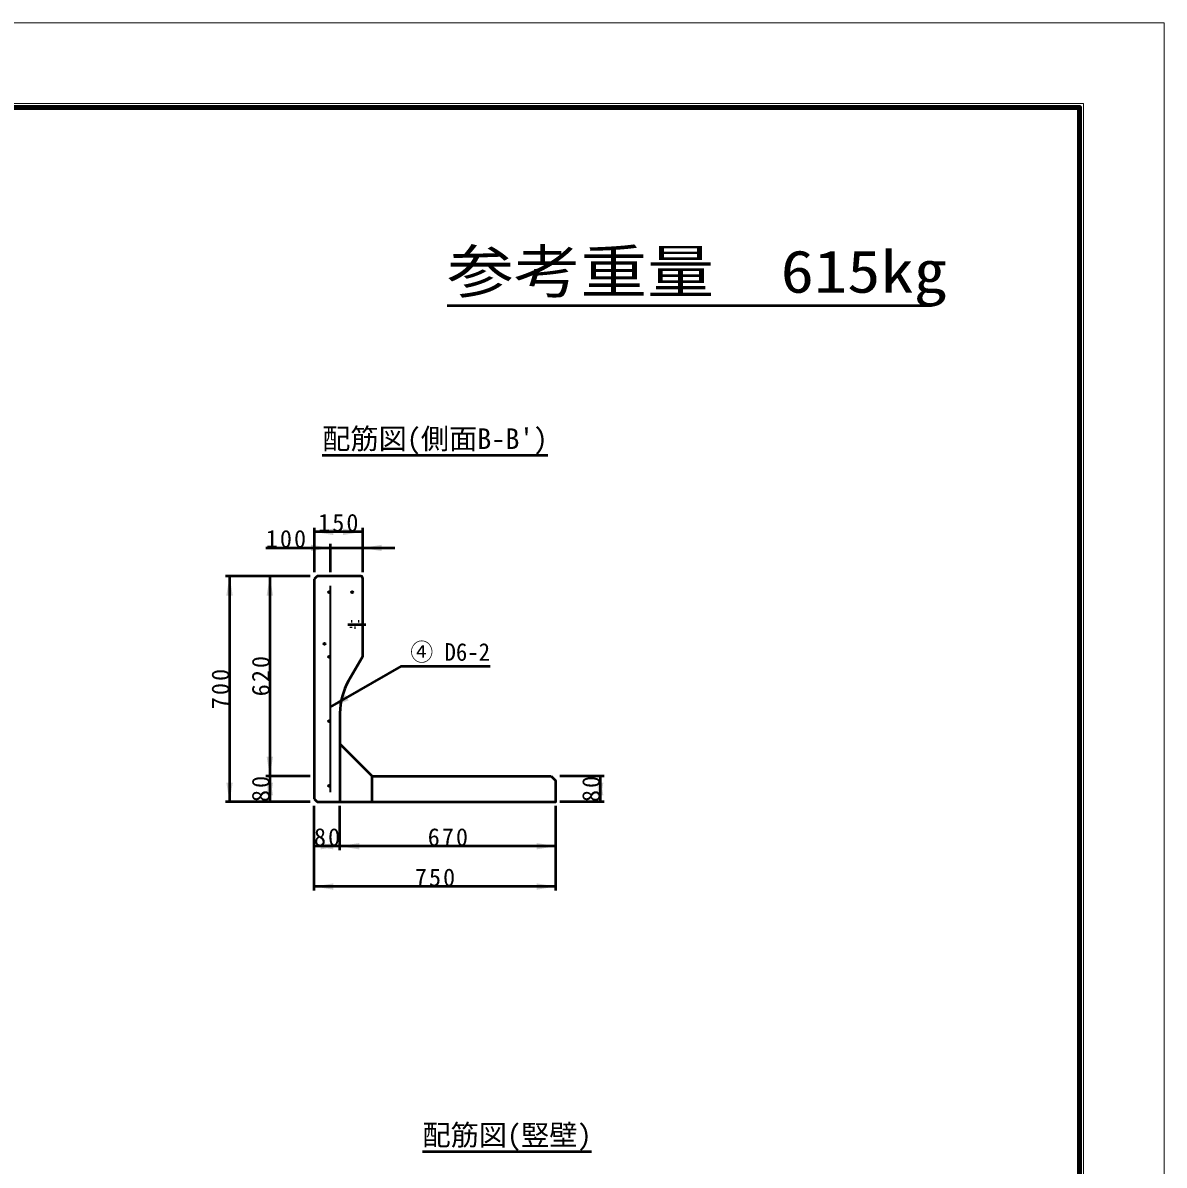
# Model space of a CAD drawing. Units: millimetres, scale not verified, with parts at other scales. Extents: x -2102 to 2102, y -1485 to 1485.
# Drawn here: x 686 to 2102, y 68 to 1485 of the extents above; entities that cross this region are included whole.
import ezdxf
from ezdxf.enums import TextEntityAlignment as Align

# ---------------------------------------------------------------- set-up
doc = ezdxf.new("R2010")
doc.units = ezdxf.units.MM
doc.header["$LTSCALE"] = 5
doc.linetypes.add('DOTTED', pattern=[1.75, 0.25, -1.5])
doc.linetypes.add('LONG_DASHED_DOTTED', pattern=[15.25, 12, -1.5, 0.25, -1.5])
doc.layers.add('0-0_V-nasSTD', color=7, linetype='Continuous', lineweight=50)
doc.layers.add('0-1_0', color=7, linetype='Continuous', lineweight=100)
doc.styles.add('ＭＳ ゴシック', font='')
doc.styles.get('ＭＳ ゴシック').set_extended_font_data('MS Gothic')

msp = doc.modelspace()

# ---------------------------------------------------------------- linework, layer by layer
at = {"layer": '0-0_V-nasSTD'}
for p, q in [((1057.466, 948.566), (1337.466, 948.566)), ((1047.466, 858.566), (1047.466, 803.566)), ((1107.466, 853.566), (1047.466, 853.566)), ((1107.466, 858.566), (1107.466, 803.566)), ((1067.466, 838.566), (1067.466, 803.566)), ((987.466, 833.566), (1067.466, 833.566)), ((1067.466, 833.566), (1107.466, 833.566)), ((1107.466, 833.566), (1147.466, 833.566)), ((1042.466, 798.566), (937.466, 798.566)), ((942.466, 798.566), (942.466, 518.566)), ((1051.066, 798.566), (1047.466, 794.966)), ((1047.466, 794.966), (1047.466, 522.166)), ((1105.466, 798.566), (1051.066, 798.566)), ((1079.466, 628.632), (1079.466, 518.566)), ((1079.466, 590.566), (1119.466, 550.566)), ((1042.466, 550.566), (987.466, 550.566)), ((992.466, 550.566), (992.466, 518.566)), ((1119.466, 550.566), (1341.466, 550.566)), ((1119.466, 518.566), (1119.466, 550.566)), ((1341.466, 550.566), (1347.466, 544.566)), ((1407.466, 550.566), (1352.466, 550.566)), ((1402.466, 550.566), (1402.466, 518.566)), ((1042.466, 518.566), (937.466, 518.566)), ((1047.466, 522.166), (1051.066, 518.566)), ((1047.466, 408.566), (1047.466, 513.566)), ((1079.466, 458.566), (1079.466, 513.566)), ((1347.466, 408.566), (1347.466, 513.566)), ((1407.466, 518.566), (1352.466, 518.566)), ((1079.466, 463.566), (1047.466, 463.566)), ((1347.466, 413.566), (1047.466, 413.566)), ((1181.866, 84.766), (1391.866, 84.766))]:
    msp.add_line(p, q, dxfattribs=at)
at = {"layer": '0-0_V-nasSTD', "lineweight": 35}
msp.add_line((1067.466, 786.566), (1067.466, 530.566), dxfattribs=at)
at = {"layer": '0-0_V-nasSTD', "linetype": 'LONG_DASHED_DOTTED'}
msp.add_line((1089.466, 738.566), (1111.466, 738.566), dxfattribs=at)
at = {"layer": '0-0_V-nasSTD', "linetype": 'DOTTED'}
for p, q in [((1093.466, 734.566), (1093.466, 742.566)), ((1093.466, 742.566), (1107.466, 742.566)), ((1107.466, 734.566), (1093.466, 734.566))]:
    msp.add_line(p, q, dxfattribs=at)
at = {"layer": '0-0_V-nasSTD', "lineweight": 18}
for points in [[(-2102.5, -1485), (-2102.5, 1485), (2102.5, 1485), (2102.5, -1485)], [(-2002.5, -1385), (-2002.5, 1385), (2002.5, 1385), (2002.5, -1385)]]:
    msp.add_lwpolyline(points, close=True, dxfattribs=at)
at = {"layer": '0-0_V-nasSTD', "lineweight": 100}
msp.add_lwpolyline([(1997.5, -1380), (1997.5, 1380), (-1997.5, 1380)], dxfattribs=at)
at = {"layer": '0-0_V-nasSTD'}
for points in [[(992.466, 798.566), (992.466, 550.566), (992.466, 518.566)], [(1107.466, 796.566), (1107.466, 698.566), (1090.184, 668.632)], [(1067.466, 635.966), (1155.957, 687.057), (1265.957, 687.057)], [(1051.066, 518.566), (1347.466, 518.566), (1347.466, 544.566)], [(1347.466, 463.566), (1079.466, 463.566), (1047.466, 463.566)]]:
    msp.add_lwpolyline(points, dxfattribs=at)
at = {"layer": '0-0_V-nasSTD', "lineweight": 35}
for centre in [(1066.266, 778.566), (1094.666, 778.566), (1060.266, 714.566), (1066.266, 698.566), (1066.266, 618.566), (1066.266, 538.566)]:
    msp.add_circle(centre, 1.2, dxfattribs=at)
at = {"layer": '0-0_V-nasSTD'}
for centre, radius, start, end in [((1105.466, 796.566), 2, 0, 90), ((1159.466, 628.632), 80, 150, 180)]:
    msp.add_arc(centre, radius, start, end, dxfattribs=at)
for points in [[(1047.466, 853.566), (1071.466, 853.566), (1071.466, 857.566)], [(1047.466, 853.566), (1071.466, 849.566), (1071.466, 853.566)], [(1083.466, 853.566), (1083.466, 857.566), (1107.466, 853.566)], [(1083.466, 849.566), (1083.466, 853.566), (1107.466, 853.566)], [(1043.466, 833.566), (1043.466, 837.566), (1067.466, 833.566)], [(1107.466, 833.566), (1131.466, 833.566), (1131.466, 837.566)], [(1043.466, 829.566), (1043.466, 833.566), (1067.466, 833.566)], [(1107.466, 833.566), (1131.466, 829.566), (1131.466, 833.566)], [(938.466, 774.566), (942.466, 774.566), (942.466, 798.566)], [(942.466, 774.566), (942.466, 798.566), (946.466, 774.566)], [(988.466, 774.566), (992.466, 774.566), (992.466, 798.566)], [(992.466, 774.566), (992.466, 798.566), (996.466, 774.566)], [(1067.466, 635.966), (1086.25, 651.43), (1088.25, 647.966)], [(1067.466, 635.966), (1088.25, 647.966), (1090.25, 644.502)], [(988.466, 574.566), (992.466, 550.566), (992.466, 574.566)], [(992.466, 550.566), (992.466, 574.566), (996.466, 574.566)], [(938.466, 542.566), (942.466, 518.566), (942.466, 542.566)], [(942.466, 518.566), (942.466, 542.566), (946.466, 542.566)], [(988.466, 526.566), (992.466, 526.566), (992.466, 550.566)], [(988.466, 542.566), (992.466, 518.566), (992.466, 542.566)], [(992.466, 526.566), (992.466, 550.566), (996.466, 526.566)], [(992.466, 518.566), (992.466, 542.566), (996.466, 542.566)], [(1398.466, 526.566), (1402.466, 526.566), (1402.466, 550.566)], [(1398.466, 542.566), (1402.466, 518.566), (1402.466, 542.566)], [(1402.466, 526.566), (1402.466, 550.566), (1406.466, 526.566)], [(1402.466, 518.566), (1402.466, 542.566), (1406.466, 542.566)], [(1047.466, 463.566), (1071.466, 463.566), (1071.466, 467.566)], [(1047.466, 463.566), (1071.466, 459.566), (1071.466, 463.566)], [(1055.466, 463.566), (1055.466, 467.566), (1079.466, 463.566)], [(1055.466, 459.566), (1055.466, 463.566), (1079.466, 463.566)], [(1079.466, 463.566), (1103.466, 463.566), (1103.466, 467.566)], [(1079.466, 463.566), (1103.466, 459.566), (1103.466, 463.566)], [(1323.466, 463.566), (1323.466, 467.566), (1347.466, 463.566)], [(1323.466, 459.566), (1323.466, 463.566), (1347.466, 463.566)], [(1047.466, 413.566), (1071.466, 413.566), (1071.466, 417.566)], [(1047.466, 413.566), (1071.466, 409.566), (1071.466, 413.566)], [(1323.466, 413.566), (1323.466, 417.566), (1347.466, 413.566)], [(1323.466, 409.566), (1323.466, 413.566), (1347.466, 413.566)]]:
    msp.add_solid(points, dxfattribs=at)
at = {"layer": '0-1_0', "lineweight": 50}
msp.add_line((1212.469, 1134.328), (1813.669, 1134.328), dxfattribs=at)

# ---------------------------------------------------------------- texts
at = {"layer": '0-0_V-nasSTD', "style": 'ＭＳ ゴシック'}
for s, height, width, p in [('参考重量\u3000615kg', 52.79, 1.15, (1212.469, 1134.328)), ('④ D6-2', 21.85, 0.95, (1166.845, 687.057))]:
    msp.add_text(s, height=height, dxfattribs=dict(at, width=width)).set_placement(p, align=Align.BOTTOM_LEFT)
for s, p in [("配筋図(側面B-B')", (1057.466, 948.566)), ('配筋図(竪壁)', (1181.866, 84.766))]:
    msp.add_text(s, height=25.66, dxfattribs=at).set_placement(p, align=Align.BOTTOM_LEFT)
at = {"layer": '0-0_V-nasSTD', "char_height": 21.99, "attachment_point": 7, "style": 'ＭＳ ゴシック'}
for s, insert in [('\\T1.17;150', (1052.466, 853.566)), ('\\T1.17;100', (987.466, 833.566)), ('\\T1.17;80', (1047.215, 463.566)), ('\\T1.17;670', (1188.466, 463.566)), ('\\T1.17;750', (1172.466, 413.566))]:
    msp.add_mtext(s, dxfattribs=dict(at, insert=insert))
at = {"layer": '0-0_V-nasSTD', "char_height": 21.99, "attachment_point": 7, "rotation": 90, "style": 'ＭＳ ゴシック'}
for s, insert in [('\\T1.17;620', (992.466, 649.566)), ('\\T1.17;700', (942.466, 633.566)), ('\\T1.17;80', (992.466, 518.315)), ('\\T1.17;80', (1402.466, 518.315))]:
    msp.add_mtext(s, dxfattribs=dict(at, insert=insert))

doc.saveas('drawing.dxf')
